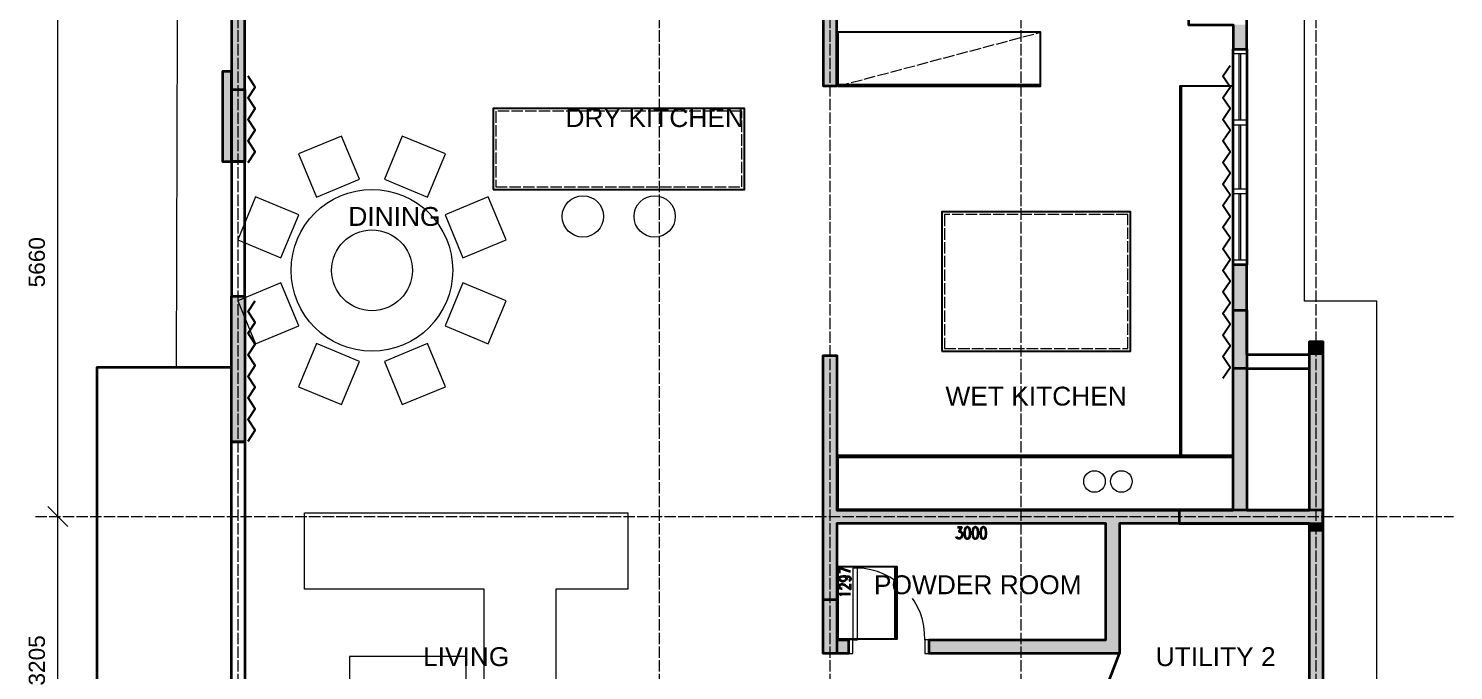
# Model space of a CAD drawing. Header units: millimetres. Extents: x 5 to 415, y 5 to 292.
# Drawn here: x 92.7 to 251.5, y 122.5 to 193.9 of the extents above; entities that cross this region are included whole.
import ezdxf
from ezdxf.enums import TextEntityAlignment as Align

# ---------------------------------------------------------------- set-up
doc = ezdxf.new("R2010")
doc.units = ezdxf.units.MM
doc.linetypes.add('DASHED', pattern=[1.524, 1.27, -0.254])
for name, color, linetype, lineweight in [('A-DOOR', 7, 'CONTINUOUS', 18), ('A-GRID', 8, 'DASHED', 13), ('A-WALL', 250, 'CONTINUOUS', 35), ('A-WALL-FILL', 250, 'CONTINUOUS', 0), ('A-WIND', 7, 'CONTINUOUS', 13), ('I-CURT', 6, 'CONTINUOUS', 25), ('I-DIM', 5, 'CONTINUOUS', 13), ('I-FURN', 7, 'CONTINUOUS', 13), ('I-JOIN', 6, 'CONTINUOUS', 25), ('I-JOIN-HIDDEN', 6, 'DASHED', 13), ('I-ROOM', 7, 'CONTINUOUS', 13)]:
    doc.layers.add(name, color=color, linetype=linetype, lineweight=lineweight)
doc.styles.get("Standard").update_dxf_attribs({"font": 'arial.ttf'})

msp = doc.modelspace()

# ---------------------------------------------------------------- hatches: boundary and pattern name
at = {"layer": 'A-WALL-FILL', "true_color": 0x4d4d4d}
h = msp.add_hatch(color=7, dxfattribs=at)
h.dxf.hatch_style = 1
h.paths.add_polyline_path([(116.85, 200.17), (115.35, 200.17), (116.85, 189.13), (116.85, 200.17)])
h = msp.add_hatch(color=7, dxfattribs=at)
h.dxf.hatch_style = 1
h.paths.add_polyline_path([(115.35, 200.17), (116.85, 189.13), (115.35, 189.13), (115.35, 200.17)])
h = msp.add_hatch(color=7, dxfattribs=at)
h.dxf.hatch_style = 1
h.paths.add_polyline_path([(182.78, 198.53), (181.28, 198.53), (182.78, 187.53), (182.78, 198.53)])
h = msp.add_hatch(color=7, dxfattribs=at)
h.dxf.hatch_style = 1
h.paths.add_polyline_path([(181.28, 198.53), (182.78, 187.53), (181.28, 187.53), (181.28, 198.53)])
h = msp.add_hatch(color=7, dxfattribs=at)
h.dxf.hatch_style = 1
h.paths.add_polyline_path([(228.47, 194.33), (226.97, 194.33), (228.47, 191.63), (228.47, 194.33)])
h = msp.add_hatch(color=7, dxfattribs=at)
h.dxf.hatch_style = 1
h.paths.add_polyline_path([(226.97, 194.33), (228.47, 191.63), (226.97, 191.63), (226.97, 194.33)])
h = msp.add_hatch(color=7, dxfattribs=at)
h.dxf.hatch_style = 1
h.paths.add_polyline_path([(115.35, 189.13), (114.35, 189.13), (115.35, 179.13), (115.35, 189.13)])
h = msp.add_hatch(color=7, dxfattribs=at)
h.dxf.hatch_style = 1
h.paths.add_polyline_path([(114.35, 189.13), (115.35, 179.13), (114.35, 179.13), (114.35, 189.13)])
h = msp.add_hatch(color=7, dxfattribs=at)
h.dxf.hatch_style = 1
h.paths.add_polyline_path([(116.85, 189.13), (115.35, 189.13), (116.85, 179.13), (116.85, 189.13)])
h = msp.add_hatch(color=7, dxfattribs=at)
h.dxf.hatch_style = 1
h.paths.add_polyline_path([(115.35, 189.13), (116.85, 179.13), (115.35, 179.13), (115.35, 189.13)])
h = msp.add_hatch(color=7, dxfattribs=at)
h.dxf.hatch_style = 1
h.paths.add_polyline_path([(116.85, 179.13), (116.85, 187.13), (115.35, 179.13), (116.85, 179.13)])
h = msp.add_hatch(color=7, dxfattribs=at)
h.dxf.hatch_style = 1
h.paths.add_polyline_path([(116.85, 187.13), (115.35, 179.13), (115.35, 187.13), (116.85, 187.13)])
h = msp.add_hatch(color=7, dxfattribs=at)
h.dxf.hatch_style = 1
h.paths.add_polyline_path([(228.47, 167.62), (226.97, 167.62), (228.47, 162.58), (228.47, 167.62)])
h = msp.add_hatch(color=7, dxfattribs=at)
h.dxf.hatch_style = 1
h.paths.add_polyline_path([(226.97, 167.62), (228.47, 162.58), (226.97, 162.58), (226.97, 167.62)])
h = msp.add_hatch(color=7, dxfattribs=at)
h.dxf.hatch_style = 1
h.paths.add_polyline_path([(116.85, 164.12), (115.35, 164.12), (116.85, 147.92), (116.85, 164.12)])
h = msp.add_hatch(color=7, dxfattribs=at)
h.dxf.hatch_style = 1
h.paths.add_polyline_path([(115.35, 164.12), (116.85, 147.92), (115.35, 147.92), (115.35, 164.12)])
h = msp.add_hatch(color=7, dxfattribs=at)
h.dxf.hatch_style = 1
h.paths.add_polyline_path([(228.47, 162.58), (226.97, 162.58), (228.47, 156.08), (228.47, 162.58)])
h = msp.add_hatch(color=7, dxfattribs=at)
h.dxf.hatch_style = 1
h.paths.add_polyline_path([(226.97, 162.58), (228.47, 156.08), (226.97, 156.08), (226.97, 162.58)])
h = msp.add_hatch(color=7, dxfattribs=at)
h.dxf.hatch_style = 1
h.paths.add_polyline_path([(236.95, 159.08), (235.45, 159.08), (236.95, 157.58), (236.95, 159.08)])
h = msp.add_hatch(color=7, dxfattribs=at)
h.dxf.hatch_style = 1
h.paths.add_polyline_path([(235.45, 159.08), (236.95, 157.58), (235.45, 157.58), (235.45, 159.08)])
h = msp.add_hatch(color=7, dxfattribs=at)
h.dxf.hatch_style = 1
h.paths.add_polyline_path([(182.78, 157.52), (181.28, 157.52), (182.78, 151.82), (182.78, 157.52)])
h = msp.add_hatch(color=7, dxfattribs=at)
h.dxf.hatch_style = 1
h.paths.add_polyline_path([(181.28, 157.52), (182.78, 151.82), (181.28, 151.82), (181.28, 157.52)])
h = msp.add_hatch(color=7, dxfattribs=at)
h.dxf.hatch_style = 1
h.paths.add_polyline_path([(236.95, 157.58), (235.45, 157.58), (236.95, 140.32), (236.95, 157.58)])
h = msp.add_hatch(color=7, dxfattribs=at)
h.dxf.hatch_style = 1
h.paths.add_polyline_path([(235.45, 157.58), (236.95, 140.32), (235.45, 140.32), (235.45, 157.58)])
h = msp.add_hatch(color=7, dxfattribs=at)
h.dxf.hatch_style = 1
h.paths.add_polyline_path([(228.47, 156.08), (226.97, 156.08), (228.47, 140.32), (228.47, 156.08)])
h = msp.add_hatch(color=7, dxfattribs=at)
h.dxf.hatch_style = 1
h.paths.add_polyline_path([(226.97, 156.08), (228.47, 140.32), (226.97, 140.32), (226.97, 156.08)])
h = msp.add_hatch(color=7, dxfattribs=at)
h.dxf.hatch_style = 1
h.paths.add_polyline_path([(182.78, 151.82), (181.28, 151.82), (182.78, 140.3), (182.78, 151.82)])
h = msp.add_hatch(color=7, dxfattribs=at)
h.dxf.hatch_style = 1
h.paths.add_polyline_path([(181.28, 151.82), (182.78, 140.3), (181.28, 140.3), (181.28, 151.82)])
h = msp.add_hatch(color=7, dxfattribs=at)
h.dxf.hatch_style = 1
h.paths.add_polyline_path([(236.95, 140.3), (181.28, 140.3), (236.95, 138.82), (236.95, 140.3)])
h = msp.add_hatch(color=7, dxfattribs=at)
h.dxf.hatch_style = 1
h.paths.add_polyline_path([(181.28, 140.3), (236.95, 138.82), (181.28, 138.82), (181.28, 140.3)])
h = msp.add_hatch(color=7, dxfattribs=at)
h.dxf.hatch_style = 1
h.paths.add_polyline_path([(236.95, 140.32), (220.95, 140.32), (236.95, 138.82), (236.95, 140.32)])
h = msp.add_hatch(color=7, dxfattribs=at)
h.dxf.hatch_style = 1
h.paths.add_polyline_path([(220.95, 140.32), (236.95, 138.82), (220.95, 138.82), (220.95, 140.32)])
h = msp.add_hatch(color=7, dxfattribs=at)
h.dxf.hatch_style = 1
h.paths.add_polyline_path([(236.95, 140.32), (226.97, 140.32), (236.95, 140.3), (236.95, 140.32)])
h = msp.add_hatch(color=7, dxfattribs=at)
h.dxf.hatch_style = 1
h.paths.add_polyline_path([(226.97, 140.32), (236.95, 140.3), (226.97, 140.3), (226.97, 140.32)])
h = msp.add_hatch(color=7, dxfattribs=at)
h.dxf.hatch_style = 1
h.paths.add_polyline_path([(182.78, 138.82), (181.28, 138.82), (182.78, 125.86), (182.78, 138.82)])
h = msp.add_hatch(color=7, dxfattribs=at)
h.dxf.hatch_style = 1
h.paths.add_polyline_path([(181.28, 138.82), (182.78, 125.86), (181.28, 125.86), (181.28, 138.82)])
h = msp.add_hatch(color=7, dxfattribs=at)
h.dxf.hatch_style = 1
h.paths.add_polyline_path([(214.27, 138.82), (212.77, 138.82), (214.27, 125.86), (214.27, 138.82)])
h = msp.add_hatch(color=7, dxfattribs=at)
h.dxf.hatch_style = 1
h.paths.add_polyline_path([(212.77, 138.82), (214.27, 125.86), (212.77, 125.86), (212.77, 138.82)])
h = msp.add_hatch(color=7, dxfattribs=at)
h.dxf.hatch_style = 1
h.paths.add_polyline_path([(236.95, 138.82), (235.45, 138.82), (236.95, 138.06), (236.95, 138.82)])
h = msp.add_hatch(color=7, dxfattribs=at)
h.dxf.hatch_style = 1
h.paths.add_polyline_path([(235.45, 138.82), (236.95, 138.06), (235.45, 138.06), (235.45, 138.82)])
h = msp.add_hatch(color=7, dxfattribs=at)
h.dxf.hatch_style = 1
h.paths.add_polyline_path([(236.95, 138.06), (235.45, 138.06), (236.95, 111.39), (236.95, 138.06)])
h = msp.add_hatch(color=7, dxfattribs=at)
h.dxf.hatch_style = 1
h.paths.add_polyline_path([(235.45, 138.06), (236.95, 111.39), (235.45, 111.39), (235.45, 138.06)])
h = msp.add_hatch(color=7, dxfattribs=at)
h.dxf.hatch_style = 1
h.paths.add_polyline_path([(181.28, 124.36), (182.78, 124.36), (181.28, 130.36), (181.28, 124.36)])
h = msp.add_hatch(color=7, dxfattribs=at)
h.dxf.hatch_style = 1
h.paths.add_polyline_path([(182.78, 124.36), (181.28, 130.36), (182.78, 130.36), (182.78, 124.36)])
h = msp.add_hatch(color=7, dxfattribs=at)
h.dxf.hatch_style = 1
h.paths.add_polyline_path([(184.08, 125.86), (181.28, 125.86), (184.08, 124.36), (184.08, 125.86)])
h = msp.add_hatch(color=7, dxfattribs=at)
h.dxf.hatch_style = 1
h.paths.add_polyline_path([(181.28, 125.86), (184.08, 124.36), (181.28, 124.36), (181.28, 125.86)])
h = msp.add_hatch(color=7, dxfattribs=at)
h.dxf.hatch_style = 1
h.paths.add_polyline_path([(214.27, 125.86), (193.08, 125.86), (214.27, 124.36), (214.27, 125.86)])
h = msp.add_hatch(color=7, dxfattribs=at)
h.dxf.hatch_style = 1
h.paths.add_polyline_path([(193.08, 125.86), (214.27, 124.36), (193.08, 124.36), (193.08, 125.86)])

# ---------------------------------------------------------------- linework, layer by layer
at = {"layer": 'A-DOOR'}
for points in [[(228.47, 191.63), (228.47, 167.62), (226.97, 167.62), (226.97, 191.63), (228.47, 191.63)], [(228.47, 191.13), (228.47, 191.63), (226.97, 191.63), (226.97, 191.13), (228.47, 191.13)], [(227.61, 183.71), (227.61, 191.13)], [(227.81, 183.71), (227.81, 191.13)], [(228.47, 183.21), (228.47, 183.71), (226.97, 183.71), (226.97, 183.21), (228.47, 183.21)], [(227.61, 176.04), (227.61, 183.21)], [(227.81, 176.04), (227.81, 183.21)], [(228.47, 175.54), (228.47, 176.04), (226.97, 176.04), (226.97, 175.54), (228.47, 175.54)], [(227.61, 168.12), (227.61, 175.54)], [(227.81, 168.12), (227.81, 175.54)], [(228.47, 167.62), (228.47, 168.12), (226.97, 168.12), (226.97, 167.62), (228.47, 167.62)], [(184.58, 125.86), (185.08, 125.86), (185.08, 133.86), (184.58, 133.86), (184.58, 125.86)], [(189.6, 132.22), (189.34, 132.42), (188.7, 132.84), (188.02, 133.18), (187.32, 133.46), (186.58, 133.66), (185.84, 133.8), (185.08, 133.86)], [(192.58, 125.86), (192.56, 126.62), (192.48, 127.38), (192.32, 128.12), (192.1, 128.84), (191.78, 129.54), (191.42, 130.22), (191.24, 130.48)], [(184.08, 124.36), (184.58, 124.36), (184.58, 125.86), (184.08, 125.86), (184.08, 124.36)], [(192.58, 124.36), (193.08, 124.36), (193.08, 125.86), (192.58, 125.86), (192.58, 124.36)]]:
    msp.add_lwpolyline(points, dxfattribs=at)
at = {"layer": 'A-GRID'}
for p, q in [((116.1, 37), (116.1, 272)), ((163.04, 37), (163.04, 272)), ((182.04, 37), (182.04, 272)), ((203.34, 37), (203.34, 272)), ((236.2, 37), (236.2, 272)), ((93.5, 139.6), (251.5, 139.6))]:
    msp.add_line(p, q, dxfattribs=at)
at = {"layer": 'A-WALL'}
for points in [[(226.97, 209.73), (226.97, 199.63), (221.97, 199.63), (221.97, 195.83), (221.97, 194.33), (226.97, 194.33), (226.97, 191.63), (228.47, 191.63), (228.47, 209.73), (226.97, 209.73)], [(115.35, 179.13), (116.85, 179.13), (116.85, 200.17), (125.85, 200.17), (125.85, 203.67), (115.35, 203.67), (115.35, 179.13), (116.85, 179.13)], [(181.28, 195.43), (181.28, 187.53), (182.78, 187.53), (182.78, 194.33), (182.78, 196.93)], [(182.78, 189.33), (182.78, 194.33)], [(226.97, 191.63), (228.47, 191.63), (228.47, 167.62), (226.97, 167.62), (226.97, 191.63)], [(115.35, 179.13), (115.35, 189.13), (114.35, 189.13), (114.35, 179.13), (115.35, 179.13)], [(116.85, 187.13), (116.85, 179.13), (115.35, 179.13), (115.35, 187.13), (116.85, 187.13)], [(115.35, 164.12), (116.85, 164.12), (116.85, 179.13), (115.35, 179.13), (115.35, 164.12)], [(235.45, 157.58), (235.45, 159.08), (236.95, 159.08), (236.95, 138.06), (235.45, 138.06), (235.45, 138.82), (214.27, 138.82), (214.27, 124.36), (212.77, 124.36), (193.08, 124.36), (193.08, 125.86), (212.77, 125.86), (212.77, 138.82), (182.78, 138.82), (182.78, 125.86), (184.08, 125.86), (184.08, 124.36), (181.28, 124.36), (181.28, 157.52), (182.78, 157.52), (182.78, 151.82), (182.78, 140.3), (226.97, 140.3), (226.97, 167.62)], [(228.47, 157.58), (228.47, 167.62)], [(116.85, 147.92), (115.35, 147.92), (115.35, 164.12), (116.85, 164.12), (116.85, 147.92)], [(228.47, 162.58), (228.47, 156.08), (226.97, 156.08), (226.97, 162.58), (228.47, 162.58)], [(235.45, 157.58), (228.47, 157.58), (228.47, 140.32), (235.45, 140.32), (235.45, 157.58)], [(228.47, 156.08), (235.45, 156.08), (235.45, 157.58), (228.47, 157.58), (228.47, 156.08)], [(100.35, 107.89), (115.35, 107.89), (115.35, 156.18), (100.35, 156.18), (100.35, 107.89)], [(116.85, 116.13), (115.35, 116.13), (115.35, 147.92), (116.85, 147.92), (116.85, 116.13)], [(236.95, 140.32), (220.95, 140.32), (220.95, 138.82), (236.95, 138.82), (236.95, 140.32)], [(196.22, 138.4), (196.7, 138.4), (196.44, 137.92), (196.58, 137.92), (196.66, 137.86), (196.7, 137.8), (196.74, 137.62), (196.74, 137.5), (196.7, 137.32), (196.62, 137.2), (196.48, 137.14), (196.34, 137.14), (196.22, 137.2), (196.16, 137.26), (196.12, 137.38)], [(197.28, 138.4), (197.16, 138.34), (197.06, 138.16), (197.02, 137.86), (197.02, 137.68), (197.06, 137.38), (197.16, 137.2), (197.28, 137.14), (197.38, 137.14), (197.5, 137.2), (197.6, 137.38), (197.64, 137.68), (197.64, 137.86), (197.6, 138.16), (197.5, 138.34), (197.38, 138.4), (197.28, 138.4)], [(198.18, 138.4), (198.04, 138.34), (197.96, 138.16), (197.92, 137.86), (197.92, 137.68), (197.96, 137.38), (198.04, 137.2), (198.18, 137.14), (198.26, 137.14), (198.4, 137.2), (198.5, 137.38), (198.54, 137.68), (198.54, 137.86), (198.5, 138.16), (198.4, 138.34), (198.26, 138.4), (198.18, 138.4)], [(199.08, 138.4), (198.94, 138.34), (198.84, 138.16), (198.8, 137.86), (198.8, 137.68), (198.84, 137.38), (198.94, 137.2), (199.08, 137.14), (199.16, 137.14), (199.3, 137.2), (199.38, 137.38), (199.42, 137.68), (199.42, 137.86), (199.38, 138.16), (199.3, 138.34), (199.16, 138.4), (199.08, 138.4)], [(235.45, 100.89), (235.45, 106.79), (234.15, 106.79), (234.15, 108.29), (235.45, 108.29), (235.45, 138.06), (236.95, 138.06), (236.95, 100.89), (235.45, 100.89)], [(183.08, 133.28), (183.08, 133.9), (184.32, 133.46)], [(183.5, 132.96), (183.68, 132.92), (183.8, 132.84), (183.86, 132.7), (183.86, 132.66), (183.8, 132.52), (183.68, 132.44), (183.5, 132.38), (183.44, 132.38), (183.26, 132.44), (183.14, 132.52), (183.08, 132.66), (183.08, 132.7), (183.14, 132.84), (183.26, 132.92), (183.5, 132.96), (183.8, 132.96), (184.08, 132.92), (184.26, 132.84), (184.32, 132.7), (184.32, 132.6), (184.26, 132.48), (184.14, 132.44)], [(183.38, 131.54), (183.32, 131.54), (183.2, 131.58), (183.14, 131.62), (183.08, 131.72), (183.08, 131.9), (183.14, 131.98), (183.2, 132.02), (183.32, 132.08), (183.44, 132.08), (183.56, 132.02), (183.74, 131.94), (184.32, 131.5), (184.32, 132.12)], [(181.28, 124.36), (181.28, 130.36), (182.78, 130.36), (182.78, 124.36), (181.28, 124.36)], [(183.32, 130.78), (183.26, 130.86), (183.08, 131), (184.32, 131)], [(208.81, 108.29), (211.37, 116.76), (212.09, 116.74), (210.99, 117.7), (211.71, 117.68), (214.27, 124.36)]]:
    msp.add_lwpolyline(points, dxfattribs=at)
at = {"layer": 'A-WIND'}
for points in [[(118.35, 244.64), (118.35, 206.67), (115.35, 206.67), (109.35, 206.67), (109.17, 156.18), (115.35, 156.18)], [(236.95, 111.39), (242.95, 111.39), (242.95, 157.58), (242.95, 163.58), (234.91, 163.58), (234.91, 209.47), (228.47, 209.47)], [(182.78, 198.53), (182.78, 187.53), (181.28, 187.53), (181.28, 198.53), (182.78, 198.53)]]:
    msp.add_lwpolyline(points, dxfattribs=at)
at = {"layer": 'I-CURT', "color": 5}
msp.add_lwpolyline([(225.8, 155), (226.6, 156.2), (225.8, 157.4), (226.6, 158.6), (225.8, 159.8), (226.6, 161), (225.8, 162.2), (226.6, 163.4), (225.8, 164.6), (226.6, 165.8), (225.8, 167), (226.6, 168.2), (225.8, 169.4), (226.6, 170.6), (225.8, 171.8), (226.6, 173), (225.8, 174.2), (226.6, 175.4), (225.8, 176.6), (226.6, 177.8), (225.8, 179), (226.6, 180.2), (225.8, 181.4), (226.6, 182.6), (225.8, 183.8), (226.6, 185), (225.8, 186.2), (226.6, 187.4), (225.8, 188.6), (226.6, 189.8)], dxfattribs=at)
at = {"layer": 'I-CURT', "color": 6}
for points in [[(117.2, 179), (118, 180.2), (117.2, 181.4), (118, 182.6), (117.2, 183.8), (118, 185), (117.2, 186.2), (118, 187.4), (117.2, 188.6)], [(117.2, 148), (118, 149.2), (117.2, 150.4), (118, 151.6), (117.2, 152.8), (118, 154), (117.2, 155.2), (118, 156.4), (117.2, 157.6), (118, 158.8), (117.2, 160), (118, 161.2), (117.2, 162.4), (118, 163.6)]]:
    msp.add_lwpolyline(points, dxfattribs=at)
at = {"layer": 'I-DIM'}
for p, q in [((96, 138.1), (96, 197.7)), ((97.1, 138.5), (94.9, 140.7)), ((97.1, 138.5), (94.9, 140.7)), ((96, 106.05), (96, 141.1))]:
    msp.add_line(p, q, dxfattribs=at)
at = {"layer": 'I-FURN'}
for points in [[(129.61, 177.14), (127.62, 181.95), (122.82, 179.96), (124.81, 175.15)], [(137.19, 175.15), (139.18, 179.96), (134.38, 181.95), (132.39, 177.14)], [(122.85, 173.19), (118.04, 175.18), (116.05, 170.38), (120.86, 168.39)], [(141.14, 168.39), (145.95, 170.38), (143.96, 175.18), (139.15, 173.19)], [(120.86, 165.61), (116.05, 163.62), (118.04, 158.82), (122.85, 160.81)], [(139.15, 160.81), (143.96, 158.82), (145.95, 163.62), (141.14, 165.61)], [(124.81, 158.85), (122.82, 154.04), (127.62, 152.05), (129.61, 156.86)], [(132.39, 156.86), (134.38, 152.05), (139.18, 154.04), (137.19, 158.85)], [(123.5, 140), (159.5, 140), (159.5, 131.5), (151.5, 131.5), (151.5, 116), (143.5, 116), (143.5, 131.5), (123.5, 131.5)], [(128.5, 114), (141.5, 114), (141.5, 124), (128.5, 124)]]:
    msp.add_lwpolyline(points, close=True, dxfattribs=at)
for centre, radius in [((131, 167), 9), ((154.5, 173), 2.3), ((162.5, 173), 2.3), ((131, 167), 4.5), ((211.5, 143.5), 1.2), ((214.5, 143.5), 1.2)]:
    msp.add_circle(centre, radius, dxfattribs=at)
at = {"layer": 'I-JOIN'}
for p, q in [((182.9, 187.7), (205.5, 187.7)), ((221.2, 146.4), (221.2, 187.5)), ((182.9, 146.2), (227, 146.2)), ((189.3, 126), (189.3, 134))]:
    msp.add_line(p, q, dxfattribs=at)
for points in [[(182.9, 187.5), (205.5, 187.5), (205.5, 193.5), (182.9, 193.5)], [(221, 146.4), (227, 146.4), (227, 187.5), (221, 187.5)], [(144.5, 176), (172.5, 176), (172.5, 185), (144.5, 185)], [(194.5, 158), (215.5, 158), (215.5, 173.5), (194.5, 173.5)], [(182.9, 140.4), (227, 140.4), (227, 146.4), (182.9, 146.4)], [(182.9, 126), (189.5, 126), (189.5, 134), (182.9, 134)]]:
    msp.add_lwpolyline(points, close=True, dxfattribs=at)
at = {"layer": 'I-JOIN-HIDDEN'}
msp.add_line((182.9, 187.5), (205.5, 193.5), dxfattribs=at)
for points in [[(144.8, 176.3), (172.2, 176.3), (172.2, 184.7), (144.8, 184.7)], [(194.8, 158.3), (215.2, 158.3), (215.2, 173.2), (194.8, 173.2)]]:
    msp.add_lwpolyline(points, close=True, dxfattribs=at)

# ---------------------------------------------------------------- texts
at = {"layer": 'I-DIM'}
for s, p in [('5660', (95.1, 167.9)), ('3205', (95.1, 123.58))]:
    msp.add_text(s, height=1.8, rotation=90, dxfattribs=at).set_placement(p, align=Align.BOTTOM_CENTER)
at = {"layer": 'I-ROOM'}
for s, p in [('DRY KITCHEN', (162.5, 184)), ('DINING', (133.5, 173)), ('WET KITCHEN', (205, 153)), ('POWDER ROOM', (198.5, 132)), ('LIVING', (141.5, 124)), ('UTILITY 2', (225, 124))]:
    msp.add_text(s, height=2.1, dxfattribs=at).set_placement(p, align=Align.MIDDLE_CENTER)

doc.saveas('drawing.dxf')
